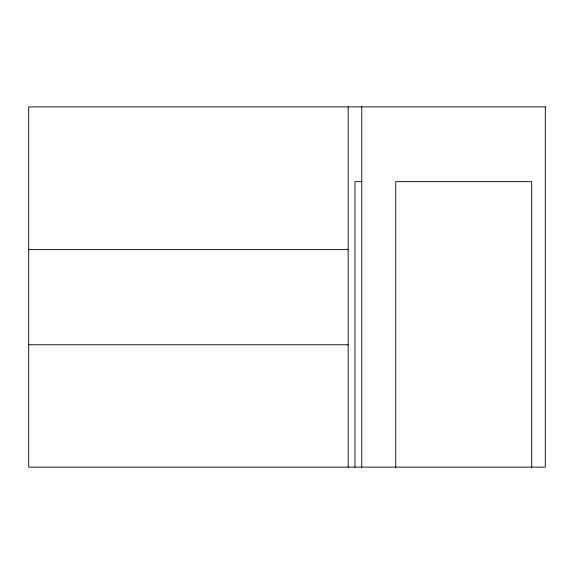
<?xml version="1.0" encoding="UTF-8"?>
<svg xmlns="http://www.w3.org/2000/svg" width="574" height="574" viewBox="0 0 574 574"><rect width="100%" height="100%" fill="white"/><g stroke="black" fill="none" stroke-linecap="round" stroke-linejoin="round"><path stroke-width="0.86" d="M361.771 181.642L354.976 181.642L354.976 467.128M28.7 249.611L348.174 249.611M28.7 344.78L348.174 344.78M531.703 467.128L531.703 181.642L395.759 181.642L395.759 467.128M361.771 106.872L361.771 467.128M348.174 106.872L348.174 467.128M545.3 106.872L28.7 106.872L28.7 467.128L545.3 467.128L545.3 106.872"/></g></svg>
